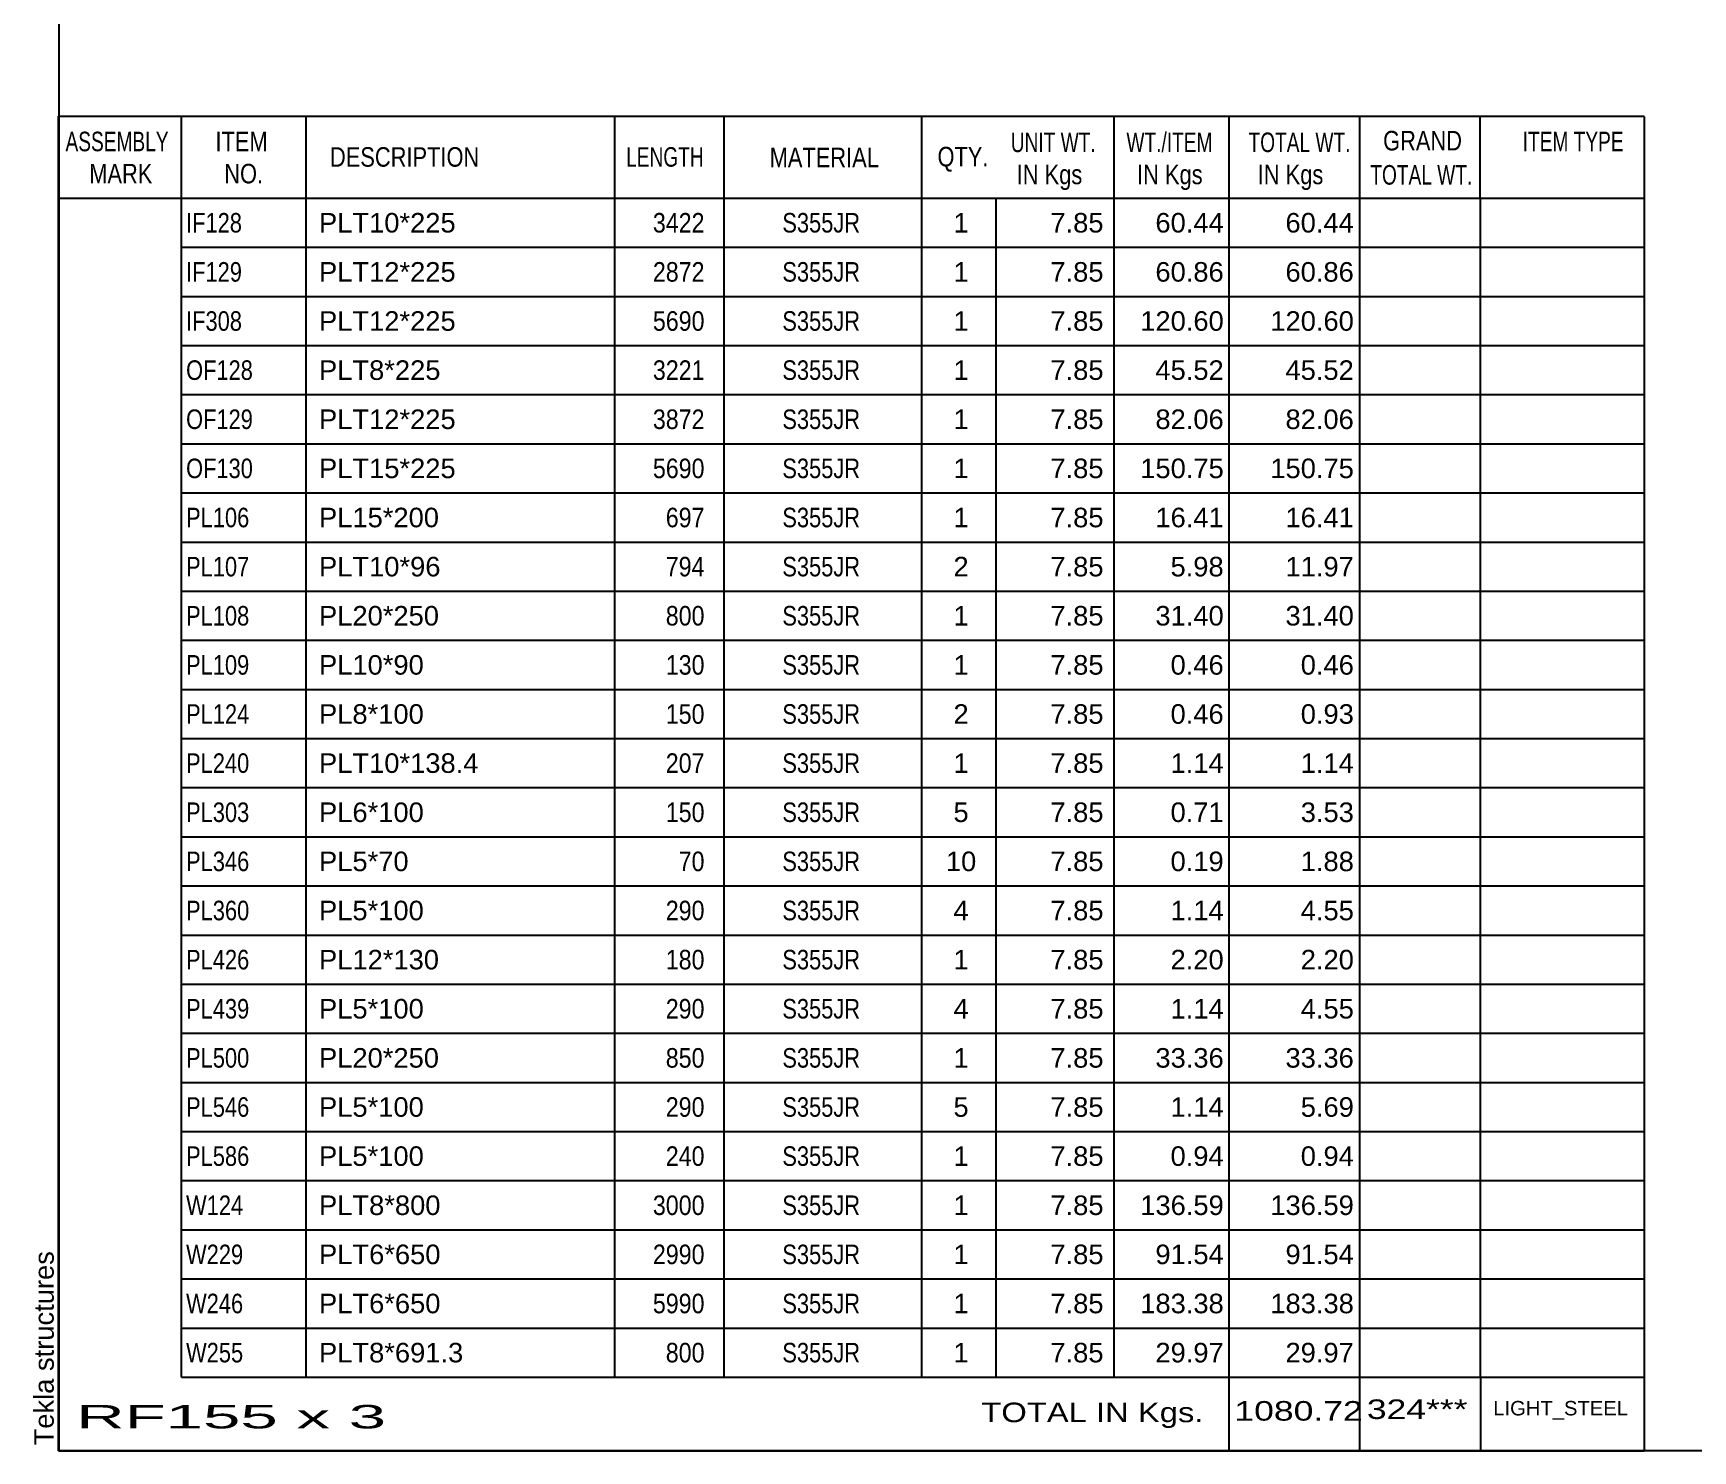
# Model space of a CAD drawing. Header units: millimetres. Extents: x -1017 to -614, y -185 to 92.
# Drawn here: x -1016.8 to -854.6, y -185.1 to -46.5 of the extents above; entities that cross this region are included whole.
import ezdxf

# ---------------------------------------------------------------- set-up
doc = ezdxf.new("R2010")
doc.units = ezdxf.units.MM
doc.styles.add('Arial', font='ARIAL.TTF', dxfattribs={"height": 0.2})

# ---------------------------------------------------------------- blocks, each defined once
blk = doc.blocks.new('Unknown-624476755-1210')
at = {"color": 5, "linetype": 'Continuous'}
for p, q in [((-1014.26, 91.97), (-1014.26, -185.03)), ((-1014.26, -185.03), (-614.26, -185.03))]:
    blk.add_line(p, q, dxfattribs=at)
at = {"color": 174, "linetype": 'Continuous', "style": 'Arial'}
blk.add_text('Tekla structures', height=1.9102, rotation=90, dxfattribs=at).set_placement((-1014.76, -184.53))
blk = doc.blocks.new('CBS_BOM-624476755-9979')
at = {"color": 7, "linetype": 'Continuous'}
for p, q in [((-1014.29, -62.66), (-1014.29, -54.66)), ((-1014.29, -54.66), (-859.37, -54.66)), ((-1002.29, -62.66), (-1002.29, -54.66)), ((-990.1, -62.66), (-990.1, -54.66)), ((-959.93, -62.66), (-959.93, -54.66)), ((-949.25, -62.66), (-949.25, -54.66)), ((-929.94, -62.66), (-929.94, -54.66)), ((-911.14, -62.66), (-911.14, -54.66)), ((-899.92, -62.66), (-899.92, -54.66)), ((-887.14, -62.66), (-887.14, -54.66)), ((-875.39, -62.66), (-875.39, -54.66)), ((-859.37, -54.67), (-859.37, -62.65)), ((-1014.29, -62.66), (-859.37, -62.66)), ((-1014.29, -67.46), (-1014.29, -62.66)), ((-1002.29, -67.46), (-1002.29, -62.66)), ((-990.1, -67.46), (-990.1, -62.66)), ((-959.93, -67.46), (-959.93, -62.66)), ((-949.25, -67.46), (-949.25, -62.66)), ((-929.94, -67.46), (-929.94, -62.66)), ((-922.67, -67.46), (-922.67, -62.66)), ((-911.14, -67.46), (-911.14, -62.66)), ((-899.92, -67.46), (-899.92, -62.66)), ((-887.14, -67.46), (-887.14, -62.66)), ((-875.37, -67.46), (-875.37, -62.66)), ((-859.37, -62.66), (-859.37, -67.46)), ((-1014.29, -72.26), (-1014.29, -67.46)), ((-1002.29, -67.46), (-859.37, -67.46)), ((-1002.29, -72.26), (-1002.29, -67.46)), ((-990.1, -72.26), (-990.1, -67.46)), ((-959.93, -72.26), (-959.93, -67.46)), ((-949.25, -72.26), (-949.25, -67.46)), ((-929.94, -72.26), (-929.94, -67.46)), ((-922.67, -72.26), (-922.67, -67.46)), ((-911.14, -72.26), (-911.14, -67.46)), ((-899.92, -72.26), (-899.92, -67.46)), ((-887.14, -72.26), (-887.14, -67.46)), ((-875.37, -72.26), (-875.37, -67.46)), ((-859.37, -67.46), (-859.37, -72.26)), ((-1014.29, -77.06), (-1014.29, -72.26)), ((-1002.29, -72.26), (-859.37, -72.26)), ((-1002.29, -77.06), (-1002.29, -72.26)), ((-990.1, -77.06), (-990.1, -72.26)), ((-959.93, -77.06), (-959.93, -72.26)), ((-949.25, -77.06), (-949.25, -72.26)), ((-929.94, -77.06), (-929.94, -72.26)), ((-922.67, -77.06), (-922.67, -72.26)), ((-911.14, -77.06), (-911.14, -72.26)), ((-899.92, -77.06), (-899.92, -72.26)), ((-887.14, -77.06), (-887.14, -72.26)), ((-875.37, -77.06), (-875.37, -72.26)), ((-859.37, -72.26), (-859.37, -77.06)), ((-1014.29, -81.86), (-1014.29, -77.06)), ((-1002.29, -77.06), (-859.37, -77.06)), ((-1002.29, -81.86), (-1002.29, -77.06)), ((-990.1, -81.86), (-990.1, -77.06)), ((-959.93, -81.86), (-959.93, -77.06)), ((-949.25, -81.86), (-949.25, -77.06)), ((-929.94, -81.86), (-929.94, -77.06)), ((-922.67, -81.86), (-922.67, -77.06)), ((-911.14, -81.86), (-911.14, -77.06)), ((-899.92, -81.86), (-899.92, -77.06)), ((-887.14, -81.86), (-887.14, -77.06)), ((-875.37, -81.86), (-875.37, -77.06)), ((-859.37, -77.06), (-859.37, -81.86)), ((-1014.29, -86.66), (-1014.29, -81.86)), ((-1002.29, -81.86), (-859.37, -81.86)), ((-1002.29, -86.66), (-1002.29, -81.86)), ((-990.1, -86.66), (-990.1, -81.86)), ((-959.93, -86.66), (-959.93, -81.86)), ((-949.25, -86.66), (-949.25, -81.86)), ((-929.94, -86.66), (-929.94, -81.86)), ((-922.67, -86.66), (-922.67, -81.86)), ((-911.14, -86.66), (-911.14, -81.86)), ((-899.92, -86.66), (-899.92, -81.86)), ((-887.14, -86.66), (-887.14, -81.86)), ((-875.37, -86.66), (-875.37, -81.86)), ((-859.37, -81.86), (-859.37, -86.66)), ((-1014.29, -91.46), (-1014.29, -86.66)), ((-1002.29, -86.66), (-859.37, -86.66)), ((-1002.29, -91.46), (-1002.29, -86.66)), ((-990.1, -91.46), (-990.1, -86.66)), ((-959.93, -91.46), (-959.93, -86.66)), ((-949.25, -91.46), (-949.25, -86.66)), ((-929.94, -91.46), (-929.94, -86.66)), ((-922.67, -91.46), (-922.67, -86.66)), ((-911.14, -91.46), (-911.14, -86.66)), ((-899.92, -91.46), (-899.92, -86.66)), ((-887.14, -91.46), (-887.14, -86.66)), ((-875.37, -91.46), (-875.37, -86.66)), ((-859.37, -86.66), (-859.37, -91.46)), ((-1014.29, -96.26), (-1014.29, -91.46)), ((-1002.29, -91.46), (-859.37, -91.46)), ((-1002.29, -96.26), (-1002.29, -91.46)), ((-990.1, -96.26), (-990.1, -91.46)), ((-959.93, -96.26), (-959.93, -91.46)), ((-949.25, -96.26), (-949.25, -91.46)), ((-929.94, -96.26), (-929.94, -91.46)), ((-922.67, -96.26), (-922.67, -91.46)), ((-911.14, -96.26), (-911.14, -91.46)), ((-899.92, -96.26), (-899.92, -91.46)), ((-887.14, -96.26), (-887.14, -91.46)), ((-875.37, -96.26), (-875.37, -91.46)), ((-859.37, -91.46), (-859.37, -96.26)), ((-1014.29, -101.06), (-1014.29, -96.26)), ((-1002.29, -96.26), (-859.37, -96.26)), ((-1002.29, -101.06), (-1002.29, -96.26)), ((-990.1, -101.06), (-990.1, -96.26)), ((-959.93, -101.06), (-959.93, -96.26)), ((-949.25, -101.06), (-949.25, -96.26)), ((-929.94, -101.06), (-929.94, -96.26)), ((-922.67, -101.06), (-922.67, -96.26)), ((-911.14, -101.06), (-911.14, -96.26)), ((-899.92, -101.06), (-899.92, -96.26)), ((-887.14, -101.06), (-887.14, -96.26)), ((-875.37, -101.06), (-875.37, -96.26)), ((-859.37, -96.26), (-859.37, -101.06)), ((-1014.29, -105.86), (-1014.29, -101.06)), ((-1002.29, -101.06), (-859.37, -101.06)), ((-1002.29, -105.86), (-1002.29, -101.06)), ((-990.1, -105.86), (-990.1, -101.06)), ((-959.93, -105.86), (-959.93, -101.06)), ((-949.25, -105.86), (-949.25, -101.06)), ((-929.94, -105.86), (-929.94, -101.06)), ((-922.67, -105.86), (-922.67, -101.06)), ((-911.14, -105.86), (-911.14, -101.06)), ((-899.92, -105.86), (-899.92, -101.06)), ((-887.14, -105.86), (-887.14, -101.06)), ((-875.37, -105.86), (-875.37, -101.06)), ((-859.37, -101.06), (-859.37, -105.86)), ((-1014.29, -110.66), (-1014.29, -105.86)), ((-1002.29, -105.86), (-859.37, -105.86)), ((-1002.29, -110.66), (-1002.29, -105.86)), ((-990.1, -110.66), (-990.1, -105.86)), ((-959.93, -110.66), (-959.93, -105.86)), ((-949.25, -110.66), (-949.25, -105.86)), ((-929.94, -110.66), (-929.94, -105.86)), ((-922.67, -110.66), (-922.67, -105.86)), ((-911.14, -110.66), (-911.14, -105.86)), ((-899.92, -110.66), (-899.92, -105.86)), ((-887.14, -110.66), (-887.14, -105.86)), ((-875.37, -110.66), (-875.37, -105.86)), ((-859.37, -105.86), (-859.37, -110.66)), ((-1014.29, -115.46), (-1014.29, -110.66)), ((-1002.29, -110.66), (-859.37, -110.66)), ((-1002.29, -115.46), (-1002.29, -110.66)), ((-990.1, -115.46), (-990.1, -110.66)), ((-959.93, -115.46), (-959.93, -110.66)), ((-949.25, -115.46), (-949.25, -110.66)), ((-929.94, -115.46), (-929.94, -110.66)), ((-922.67, -115.46), (-922.67, -110.66)), ((-911.14, -115.46), (-911.14, -110.66)), ((-899.92, -115.46), (-899.92, -110.66)), ((-887.14, -115.46), (-887.14, -110.66)), ((-875.37, -115.46), (-875.37, -110.66)), ((-859.37, -110.66), (-859.37, -115.46)), ((-1014.29, -120.26), (-1014.29, -115.46)), ((-1002.29, -115.46), (-859.37, -115.46)), ((-1002.29, -120.26), (-1002.29, -115.46)), ((-990.1, -120.26), (-990.1, -115.46)), ((-959.93, -120.26), (-959.93, -115.46)), ((-949.25, -120.26), (-949.25, -115.46)), ((-929.94, -120.26), (-929.94, -115.46)), ((-922.67, -120.26), (-922.67, -115.46)), ((-911.14, -120.26), (-911.14, -115.46)), ((-899.92, -120.26), (-899.92, -115.46)), ((-887.14, -120.26), (-887.14, -115.46)), ((-875.37, -120.26), (-875.37, -115.46)), ((-859.37, -115.46), (-859.37, -120.26)), ((-1014.29, -125.06), (-1014.29, -120.26)), ((-1002.29, -120.26), (-859.37, -120.26)), ((-1002.29, -125.06), (-1002.29, -120.26)), ((-990.1, -125.06), (-990.1, -120.26)), ((-959.93, -125.06), (-959.93, -120.26)), ((-949.25, -125.06), (-949.25, -120.26)), ((-929.94, -125.06), (-929.94, -120.26)), ((-922.67, -125.06), (-922.67, -120.26)), ((-911.14, -125.06), (-911.14, -120.26)), ((-899.92, -125.06), (-899.92, -120.26)), ((-887.14, -125.06), (-887.14, -120.26)), ((-875.37, -125.06), (-875.37, -120.26)), ((-859.37, -120.26), (-859.37, -125.06)), ((-1014.29, -129.86), (-1014.29, -125.06)), ((-1002.29, -125.06), (-859.37, -125.06)), ((-1002.29, -129.86), (-1002.29, -125.06)), ((-990.1, -129.86), (-990.1, -125.06)), ((-959.93, -129.86), (-959.93, -125.06)), ((-949.25, -129.86), (-949.25, -125.06)), ((-929.94, -129.86), (-929.94, -125.06)), ((-922.67, -129.86), (-922.67, -125.06)), ((-911.14, -129.86), (-911.14, -125.06)), ((-899.92, -129.86), (-899.92, -125.06)), ((-887.14, -129.86), (-887.14, -125.06)), ((-875.37, -129.86), (-875.37, -125.06)), ((-859.37, -125.06), (-859.37, -129.86)), ((-1014.29, -134.66), (-1014.29, -129.86)), ((-1002.29, -129.86), (-859.37, -129.86)), ((-1002.29, -134.66), (-1002.29, -129.86)), ((-990.1, -134.66), (-990.1, -129.86)), ((-959.93, -134.66), (-959.93, -129.86)), ((-949.25, -134.66), (-949.25, -129.86)), ((-929.94, -134.66), (-929.94, -129.86)), ((-922.67, -134.66), (-922.67, -129.86)), ((-911.14, -134.66), (-911.14, -129.86)), ((-899.92, -134.66), (-899.92, -129.86)), ((-887.14, -134.66), (-887.14, -129.86)), ((-875.37, -134.66), (-875.37, -129.86)), ((-859.37, -129.86), (-859.37, -134.66)), ((-1014.29, -139.46), (-1014.29, -134.66)), ((-1002.29, -134.66), (-859.37, -134.66)), ((-1002.29, -139.46), (-1002.29, -134.66)), ((-990.1, -139.46), (-990.1, -134.66)), ((-959.93, -139.46), (-959.93, -134.66)), ((-949.25, -139.46), (-949.25, -134.66)), ((-929.94, -139.46), (-929.94, -134.66)), ((-922.67, -139.46), (-922.67, -134.66)), ((-911.14, -139.46), (-911.14, -134.66)), ((-899.92, -139.46), (-899.92, -134.66)), ((-887.14, -139.46), (-887.14, -134.66)), ((-875.37, -139.46), (-875.37, -134.66)), ((-859.37, -134.66), (-859.37, -139.46)), ((-1014.29, -144.26), (-1014.29, -139.46)), ((-1002.29, -139.46), (-859.37, -139.46)), ((-1002.29, -144.26), (-1002.29, -139.46)), ((-990.1, -144.26), (-990.1, -139.46)), ((-959.93, -144.26), (-959.93, -139.46)), ((-949.25, -144.26), (-949.25, -139.46)), ((-929.94, -144.26), (-929.94, -139.46)), ((-922.67, -144.26), (-922.67, -139.46)), ((-911.14, -144.26), (-911.14, -139.46)), ((-899.92, -144.26), (-899.92, -139.46)), ((-887.14, -144.26), (-887.14, -139.46)), ((-875.37, -144.26), (-875.37, -139.46)), ((-859.37, -139.46), (-859.37, -144.26)), ((-1014.29, -149.06), (-1014.29, -144.26)), ((-1002.29, -144.26), (-859.37, -144.26)), ((-1002.29, -149.06), (-1002.29, -144.26)), ((-990.1, -149.06), (-990.1, -144.26)), ((-959.93, -149.06), (-959.93, -144.26)), ((-949.25, -149.06), (-949.25, -144.26)), ((-929.94, -149.06), (-929.94, -144.26)), ((-922.67, -149.06), (-922.67, -144.26)), ((-911.14, -149.06), (-911.14, -144.26)), ((-899.92, -149.06), (-899.92, -144.26)), ((-887.14, -149.06), (-887.14, -144.26)), ((-875.37, -149.06), (-875.37, -144.26)), ((-859.37, -144.26), (-859.37, -149.06)), ((-1014.29, -153.86), (-1014.29, -149.06)), ((-1002.29, -149.06), (-859.37, -149.06)), ((-1002.29, -153.86), (-1002.29, -149.06)), ((-990.1, -153.86), (-990.1, -149.06)), ((-959.93, -153.86), (-959.93, -149.06)), ((-949.25, -153.86), (-949.25, -149.06)), ((-929.94, -153.86), (-929.94, -149.06)), ((-922.67, -153.86), (-922.67, -149.06)), ((-911.14, -153.86), (-911.14, -149.06)), ((-899.92, -153.86), (-899.92, -149.06)), ((-887.14, -153.86), (-887.14, -149.06)), ((-875.37, -153.86), (-875.37, -149.06)), ((-859.37, -149.06), (-859.37, -153.86)), ((-1014.29, -158.66), (-1014.29, -153.86)), ((-1002.29, -153.86), (-859.37, -153.86)), ((-1002.29, -158.66), (-1002.29, -153.86)), ((-990.1, -158.66), (-990.1, -153.86)), ((-959.93, -158.66), (-959.93, -153.86)), ((-949.25, -158.66), (-949.25, -153.86)), ((-929.94, -158.66), (-929.94, -153.86)), ((-922.67, -158.66), (-922.67, -153.86)), ((-911.14, -158.66), (-911.14, -153.86)), ((-899.92, -158.66), (-899.92, -153.86)), ((-887.14, -158.66), (-887.14, -153.86)), ((-875.37, -158.66), (-875.37, -153.86)), ((-859.37, -153.86), (-859.37, -158.66)), ((-1014.29, -163.46), (-1014.29, -158.66)), ((-1002.29, -158.66), (-859.37, -158.66)), ((-1002.29, -163.46), (-1002.29, -158.66)), ((-990.1, -163.46), (-990.1, -158.66)), ((-959.93, -163.46), (-959.93, -158.66)), ((-949.25, -163.46), (-949.25, -158.66)), ((-929.94, -163.46), (-929.94, -158.66)), ((-922.67, -163.46), (-922.67, -158.66)), ((-911.14, -163.46), (-911.14, -158.66)), ((-899.92, -163.46), (-899.92, -158.66)), ((-887.14, -163.46), (-887.14, -158.66)), ((-875.37, -163.46), (-875.37, -158.66)), ((-859.37, -158.66), (-859.37, -163.46)), ((-1014.29, -168.26), (-1014.29, -163.46)), ((-1002.29, -163.46), (-859.37, -163.46)), ((-1002.29, -168.26), (-1002.29, -163.46)), ((-990.1, -168.26), (-990.1, -163.46)), ((-959.93, -168.26), (-959.93, -163.46)), ((-949.25, -168.26), (-949.25, -163.46)), ((-929.94, -168.26), (-929.94, -163.46)), ((-922.67, -168.26), (-922.67, -163.46)), ((-911.14, -168.26), (-911.14, -163.46)), ((-899.92, -168.26), (-899.92, -163.46)), ((-887.14, -168.26), (-887.14, -163.46)), ((-875.37, -168.26), (-875.37, -163.46)), ((-859.37, -163.46), (-859.37, -168.26)), ((-1014.29, -173.06), (-1014.29, -168.26)), ((-1002.29, -168.26), (-859.37, -168.26)), ((-1002.29, -173.06), (-1002.29, -168.26)), ((-990.1, -173.06), (-990.1, -168.26)), ((-959.93, -173.06), (-959.93, -168.26)), ((-949.25, -173.06), (-949.25, -168.26)), ((-929.94, -173.06), (-929.94, -168.26)), ((-922.67, -173.06), (-922.67, -168.26)), ((-911.14, -173.06), (-911.14, -168.26)), ((-899.92, -173.06), (-899.92, -168.26)), ((-887.14, -173.06), (-887.14, -168.26)), ((-875.37, -173.06), (-875.37, -168.26)), ((-859.37, -168.26), (-859.37, -173.06)), ((-1014.29, -177.86), (-1014.29, -173.06)), ((-1002.29, -173.06), (-859.37, -173.06)), ((-1002.29, -177.86), (-1002.29, -173.06)), ((-990.1, -177.86), (-990.1, -173.06)), ((-959.93, -177.86), (-959.93, -173.06)), ((-949.25, -177.86), (-949.25, -173.06)), ((-929.94, -177.86), (-929.94, -173.06)), ((-922.67, -177.86), (-922.67, -173.06)), ((-911.14, -177.86), (-911.14, -173.06)), ((-899.92, -177.86), (-899.92, -173.06)), ((-887.14, -177.86), (-887.14, -173.06)), ((-875.37, -177.86), (-875.37, -173.06)), ((-859.37, -173.06), (-859.37, -177.86)), ((-1014.29, -185.06), (-1014.29, -177.88)), ((-1002.29, -177.86), (-859.37, -177.86)), ((-899.92, -185.06), (-899.92, -177.88)), ((-887.14, -185.06), (-887.14, -177.88)), ((-875.33, -185.06), (-875.33, -177.88)), ((-859.37, -177.86), (-859.37, -185.06)), ((-1014.29, -185.06), (-859.37, -185.06))]:
    blk.add_line(p, q, dxfattribs=at)
at = {"color": 3, "linetype": 'Continuous', "style": 'Arial'}
for s, height, width, p in [('ASSEMBLY', 1.91, 0.7, (-1013.61, -58.08)), ('ITEM', 1.91, 0.8, (-998.96, -58.08)), ('UNIT WT.', 1.91, 0.7, (-921.25, -58.16)), ('WT./ITEM', 1.91, 0.7, (-909.95, -58.16)), ('TOTAL WT.', 1.91, 0.7, (-898.02, -58.16)), ('GRAND', 1.91, 0.8, (-884.87, -58)), ('ITEM TYPE', 1.91, 0.7, (-871.23, -58.08)), ('DESCRIPTION', 1.9102, 0.8, (-987.77, -59.59)), ('LENGTH', 1.91, 0.7, (-958.83, -59.59)), ('MATERIAL', 1.91, 0.8, (-944.81, -59.64)), ('QTY.', 1.91, 0.8, (-928.41, -59.56)), ('MARK', 1.91, 0.8, (-1011.29, -61.22)), ('NO.', 1.91, 0.8, (-998.1, -61.22)), ('IN Kgs', 1.91, 0.8, (-920.67, -61.3)), ('IN Kgs', 1.91, 0.8, (-908.91, -61.3)), ('IN Kgs', 1.91, 0.8, (-897.12, -61.3)), ('TOTAL WT.', 1.91, 0.7, (-886.12, -61.34))]:
    blk.add_text(s, height=height, dxfattribs=dict(at, width=width)).set_placement(p)
at = {"color": 7, "linetype": 'Continuous', "style": 'Arial'}
for s, width, p in [('IF128', 0.8, (-1001.83, -66.02)), ('3422', 0.85, (-956.22, -66.02)), ('S355JR', 0.8, (-943.57, -66.02)), ('IF129', 0.8, (-1001.83, -70.82)), ('2872', 0.85, (-956.22, -70.82)), ('S355JR', 0.8, (-943.57, -70.82)), ('IF308', 0.8, (-1001.83, -75.62)), ('5690', 0.85, (-956.22, -75.62)), ('S355JR', 0.8, (-943.57, -75.62)), ('OF128', 0.8, (-1001.83, -80.42)), ('3221', 0.85, (-956.22, -80.42)), ('S355JR', 0.8, (-943.57, -80.42)), ('OF129', 0.8, (-1001.83, -85.22)), ('3872', 0.85, (-956.22, -85.22)), ('S355JR', 0.8, (-943.57, -85.22)), ('OF130', 0.8, (-1001.83, -90.02)), ('5690', 0.85, (-956.22, -90.02)), ('S355JR', 0.8, (-943.57, -90.02)), ('PL106', 0.8, (-1001.83, -94.82)), ('697', 0.85, (-954.96, -94.82)), ('S355JR', 0.8, (-943.57, -94.82)), ('PL107', 0.8, (-1001.83, -99.62)), ('794', 0.85, (-954.96, -99.62)), ('S355JR', 0.8, (-943.57, -99.62)), ('PL108', 0.8, (-1001.83, -104.42)), ('800', 0.85, (-954.96, -104.42)), ('S355JR', 0.8, (-943.57, -104.42)), ('PL109', 0.8, (-1001.83, -109.22)), ('130', 0.85, (-954.96, -109.22)), ('S355JR', 0.8, (-943.57, -109.22)), ('PL124', 0.8, (-1001.83, -114.02)), ('150', 0.85, (-954.96, -114.02)), ('S355JR', 0.8, (-943.57, -114.02)), ('PL240', 0.8, (-1001.83, -118.82)), ('207', 0.85, (-954.96, -118.82)), ('S355JR', 0.8, (-943.57, -118.82)), ('PL303', 0.8, (-1001.83, -123.62)), ('150', 0.85, (-954.96, -123.62)), ('S355JR', 0.8, (-943.57, -123.62)), ('PL346', 0.8, (-1001.83, -128.42)), ('70', 0.85, (-953.7, -128.42)), ('S355JR', 0.8, (-943.57, -128.42)), ('PL360', 0.8, (-1001.83, -133.22)), ('290', 0.85, (-954.96, -133.22)), ('S355JR', 0.8, (-943.57, -133.22)), ('PL426', 0.8, (-1001.83, -138.02)), ('180', 0.85, (-954.96, -138.02)), ('S355JR', 0.8, (-943.57, -138.02)), ('PL439', 0.8, (-1001.83, -142.82)), ('290', 0.85, (-954.96, -142.82)), ('S355JR', 0.8, (-943.57, -142.82)), ('PL500', 0.8, (-1001.83, -147.62)), ('850', 0.85, (-954.96, -147.62)), ('S355JR', 0.8, (-943.57, -147.62)), ('PL546', 0.8, (-1001.83, -152.42)), ('290', 0.85, (-954.96, -152.42)), ('S355JR', 0.8, (-943.57, -152.42)), ('PL586', 0.8, (-1001.83, -157.22)), ('240', 0.85, (-954.96, -157.22)), ('S355JR', 0.8, (-943.57, -157.22)), ('W124', 0.8, (-1001.83, -162.02)), ('3000', 0.85, (-956.22, -162.02)), ('S355JR', 0.8, (-943.57, -162.02)), ('W229', 0.8, (-1001.83, -166.82)), ('2990', 0.85, (-956.22, -166.82)), ('S355JR', 0.8, (-943.57, -166.82)), ('W246', 0.8, (-1001.83, -171.62)), ('5990', 0.85, (-956.22, -171.62)), ('S355JR', 0.8, (-943.57, -171.62)), ('W255', 0.8, (-1001.83, -176.42)), ('800', 0.85, (-954.96, -176.42)), ('S355JR', 0.8, (-943.57, -176.42))]:
    blk.add_text(s, height=1.91, dxfattribs=dict(at, width=width)).set_placement(p)
for s, height, p in [('PLT10*225', 1.91, (-988.84, -66.02)), ('1', 1.91, (-926.85, -66.02)), ('7.85', 1.91, (-917.38, -66.02)), ('60.44', 1.91, (-907.12, -66.02)), ('60.44', 1.91, (-894.41, -66.02)), ('PLT12*225', 1.91, (-988.84, -70.82)), ('1', 1.91, (-926.85, -70.82)), ('7.85', 1.91, (-917.38, -70.82)), ('60.86', 1.91, (-907.12, -70.82)), ('60.86', 1.91, (-894.41, -70.82)), ('PLT12*225', 1.91, (-988.84, -75.62)), ('1', 1.91, (-926.85, -75.62)), ('7.85', 1.91, (-917.38, -75.62)), ('120.60', 1.91, (-908.6, -75.62)), ('120.60', 1.91, (-895.89, -75.62)), ('PLT8*225', 1.91, (-988.84, -80.42)), ('1', 1.91, (-926.85, -80.42)), ('7.85', 1.91, (-917.38, -80.42)), ('45.52', 1.91, (-907.12, -80.42)), ('45.52', 1.91, (-894.41, -80.42)), ('PLT12*225', 1.91, (-988.84, -85.22)), ('1', 1.91, (-926.85, -85.22)), ('7.85', 1.91, (-917.38, -85.22)), ('82.06', 1.91, (-907.12, -85.22)), ('82.06', 1.91, (-894.41, -85.22)), ('PLT15*225', 1.91, (-988.84, -90.02)), ('1', 1.91, (-926.85, -90.02)), ('7.85', 1.91, (-917.38, -90.02)), ('150.75', 1.91, (-908.6, -90.02)), ('150.75', 1.91, (-895.89, -90.02)), ('PL15*200', 1.91, (-988.84, -94.82)), ('1', 1.91, (-926.85, -94.82)), ('7.85', 1.91, (-917.38, -94.82)), ('16.41', 1.91, (-907.12, -94.82)), ('16.41', 1.91, (-894.41, -94.82)), ('PLT10*96', 1.91, (-988.84, -99.62)), ('2', 1.91, (-926.85, -99.62)), ('7.85', 1.91, (-917.38, -99.62)), ('5.98', 1.91, (-905.64, -99.62)), ('11.97', 1.91, (-894.41, -99.62)), ('PL20*250', 1.91, (-988.84, -104.42)), ('1', 1.91, (-926.85, -104.42)), ('7.85', 1.91, (-917.38, -104.42)), ('31.40', 1.91, (-907.12, -104.42)), ('31.40', 1.91, (-894.41, -104.42)), ('PL10*90', 1.91, (-988.84, -109.22)), ('1', 1.91, (-926.85, -109.22)), ('7.85', 1.91, (-917.38, -109.22)), ('0.46', 1.91, (-905.64, -109.22)), ('0.46', 1.91, (-892.92, -109.22)), ('PL8*100', 1.91, (-988.84, -114.02)), ('2', 1.91, (-926.85, -114.02)), ('7.85', 1.91, (-917.38, -114.02)), ('0.46', 1.91, (-905.64, -114.02)), ('0.93', 1.91, (-892.92, -114.02)), ('PLT10*138.4', 1.9102, (-988.84, -118.82)), ('1', 1.91, (-926.85, -118.82)), ('7.85', 1.91, (-917.38, -118.82)), ('1.14', 1.91, (-905.64, -118.82)), ('1.14', 1.91, (-892.92, -118.82)), ('PL6*100', 1.91, (-988.84, -123.62)), ('5', 1.91, (-926.85, -123.62)), ('7.85', 1.91, (-917.38, -123.62)), ('0.71', 1.91, (-905.64, -123.62)), ('3.53', 1.91, (-892.92, -123.62)), ('PL5*70', 1.91, (-988.84, -128.42)), ('10', 1.91, (-927.59, -128.42)), ('7.85', 1.91, (-917.38, -128.42)), ('0.19', 1.91, (-905.64, -128.42)), ('1.88', 1.91, (-892.92, -128.42)), ('PL5*100', 1.91, (-988.84, -133.22)), ('4', 1.91, (-926.85, -133.22)), ('7.85', 1.91, (-917.38, -133.22)), ('1.14', 1.91, (-905.64, -133.22)), ('4.55', 1.91, (-892.92, -133.22)), ('PL12*130', 1.91, (-988.84, -138.02)), ('1', 1.91, (-926.85, -138.02)), ('7.85', 1.91, (-917.38, -138.02)), ('2.20', 1.91, (-905.64, -138.02)), ('2.20', 1.91, (-892.92, -138.02)), ('PL5*100', 1.91, (-988.84, -142.82)), ('4', 1.91, (-926.85, -142.82)), ('7.85', 1.91, (-917.38, -142.82)), ('1.14', 1.91, (-905.64, -142.82)), ('4.55', 1.91, (-892.92, -142.82)), ('PL20*250', 1.91, (-988.84, -147.62)), ('1', 1.91, (-926.85, -147.62)), ('7.85', 1.91, (-917.38, -147.62)), ('33.36', 1.91, (-907.12, -147.62)), ('33.36', 1.91, (-894.41, -147.62)), ('PL5*100', 1.91, (-988.84, -152.42)), ('5', 1.91, (-926.85, -152.42)), ('7.85', 1.91, (-917.38, -152.42)), ('1.14', 1.91, (-905.64, -152.42)), ('5.69', 1.91, (-892.92, -152.42)), ('PL5*100', 1.91, (-988.84, -157.22)), ('1', 1.91, (-926.85, -157.22)), ('7.85', 1.91, (-917.38, -157.22)), ('0.94', 1.91, (-905.64, -157.22)), ('0.94', 1.91, (-892.92, -157.22)), ('PLT8*800', 1.91, (-988.84, -162.02)), ('1', 1.91, (-926.85, -162.02)), ('7.85', 1.91, (-917.38, -162.02)), ('136.59', 1.91, (-908.6, -162.02)), ('136.59', 1.91, (-895.89, -162.02)), ('PLT6*650', 1.91, (-988.84, -166.82)), ('1', 1.91, (-926.85, -166.82)), ('7.85', 1.91, (-917.38, -166.82)), ('91.54', 1.91, (-907.12, -166.82)), ('91.54', 1.91, (-894.41, -166.82)), ('PLT6*650', 1.91, (-988.84, -171.62)), ('1', 1.91, (-926.85, -171.62)), ('7.85', 1.91, (-917.38, -171.62)), ('183.38', 1.91, (-908.6, -171.62)), ('183.38', 1.91, (-895.89, -171.62)), ('PLT8*691.3', 1.91, (-988.84, -176.42)), ('1', 1.91, (-926.85, -176.42)), ('7.85', 1.91, (-917.38, -176.42)), ('29.97', 1.91, (-907.12, -176.42)), ('29.97', 1.91, (-894.41, -176.42))]:
    blk.add_text(s, height=height, dxfattribs=at).set_placement(p)
at = {"color": 6, "linetype": 'Continuous', "style": 'Arial'}
for s, height, width, p in [('RF155 x 3', 2.292, 2.05, (-1012.57, -182.87)), ('TOTAL IN Kgs.', 1.9102, 1.2, (-924.13, -182.26)), ('1080.72', 1.91, 1.3, (-899.4, -182.11)), ('324***', 1.91, 1.3, (-886.46, -181.95))]:
    blk.add_text(s, height=height, dxfattribs=dict(at, width=width)).set_placement(p)
blk.add_text('LIGHT_STEEL', height=1.4135, dxfattribs=at).set_placement((-874.11, -181.6))

msp = doc.modelspace()

# ---------------------------------------------------------------- block references
for name in ['Unknown-624476755-1210', 'CBS_BOM-624476755-9979']:
    msp.add_blockref(name, (0, 0))

doc.saveas('drawing.dxf')
